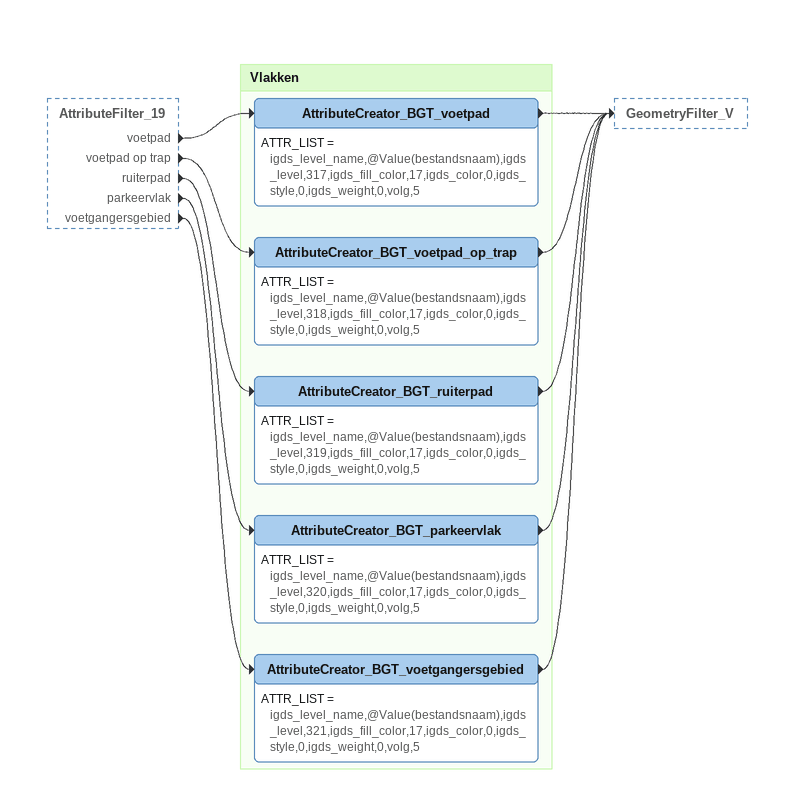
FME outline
AttributeFilter_19 [outside]
    voetpad -> AttributeCreator_BGT_voetpad
    voetpad op trap -> AttributeCreator_BGT_voetpad_op_trap
    ruiterpad -> AttributeCreator_BGT_ruiterpad
    parkeervlak -> AttributeCreator_BGT_parkeervlak
    voetgangersgebied -> AttributeCreator_BGT_voetgangersgebied

Bookmark: Vlakken
AttributeCreator_BGT_voetpad
    ATTR_LIST = igds_level_name,@Value(bestandsnaam),igds_level,317,igds_fill_color,17,igds_color,0,igds_style,0,igds_weight,0,volg,5
    -> GeometryFilter_V
AttributeCreator_BGT_voetpad_op_trap
    ATTR_LIST = igds_level_name,@Value(bestandsnaam),igds_level,318,igds_fill_color,17,igds_color,0,igds_style,0,igds_weight,0,volg,5
    -> GeometryFilter_V
AttributeCreator_BGT_ruiterpad
    ATTR_LIST = igds_level_name,@Value(bestandsnaam),igds_level,319,igds_fill_color,17,igds_color,0,igds_style,0,igds_weight,0,volg,5
    -> GeometryFilter_V
AttributeCreator_BGT_parkeervlak
    ATTR_LIST = igds_level_name,@Value(bestandsnaam),igds_level,320,igds_fill_color,17,igds_color,0,igds_style,0,igds_weight,0,volg,5
    -> GeometryFilter_V
AttributeCreator_BGT_voetgangersgebied
    ATTR_LIST = igds_level_name,@Value(bestandsnaam),igds_level,321,igds_fill_color,17,igds_color,0,igds_style,0,igds_weight,0,volg,5
    -> GeometryFilter_V
